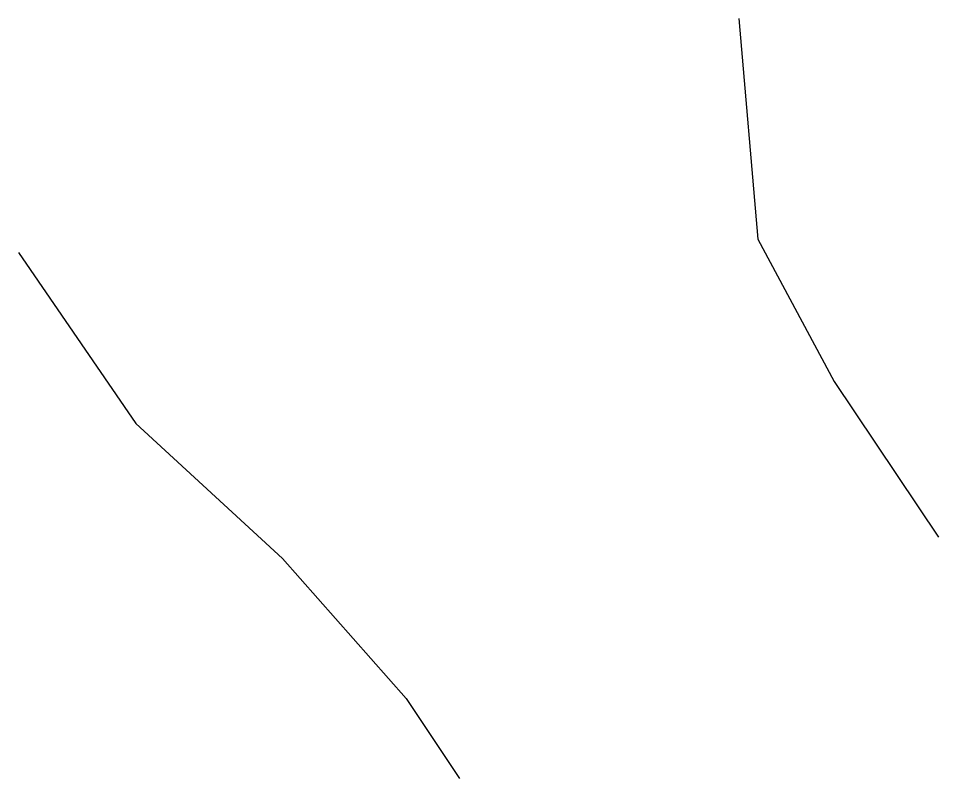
# Model space of a CAD drawing. Extents: x 415994.2 to 416045.3, y 92775.5 to 92817.8.
import ezdxf

# ---------------------------------------------------------------- set-up
doc = ezdxf.new("R2010")
doc.units = 0
doc.layers.add('waterlevel', color=1, linetype='CONTINUOUS')

msp = doc.modelspace()

# ---------------------------------------------------------------- linework, layer by layer
at = {"layer": 'waterlevel'}
for points in [[(416034.201587, 92817.776634), (416035.255022, 92805.494036), (416039.491173, 92797.582071), (416045.296269, 92788.930461)], [(415994.171079, 92804.754391), (416000.693407, 92795.251068), (416008.851921, 92787.742546), (416015.710451, 92779.965062), (416018.669033, 92775.504775)]]:
    msp.add_lwpolyline(points, dxfattribs=at)

doc.saveas('drawing.dxf')
